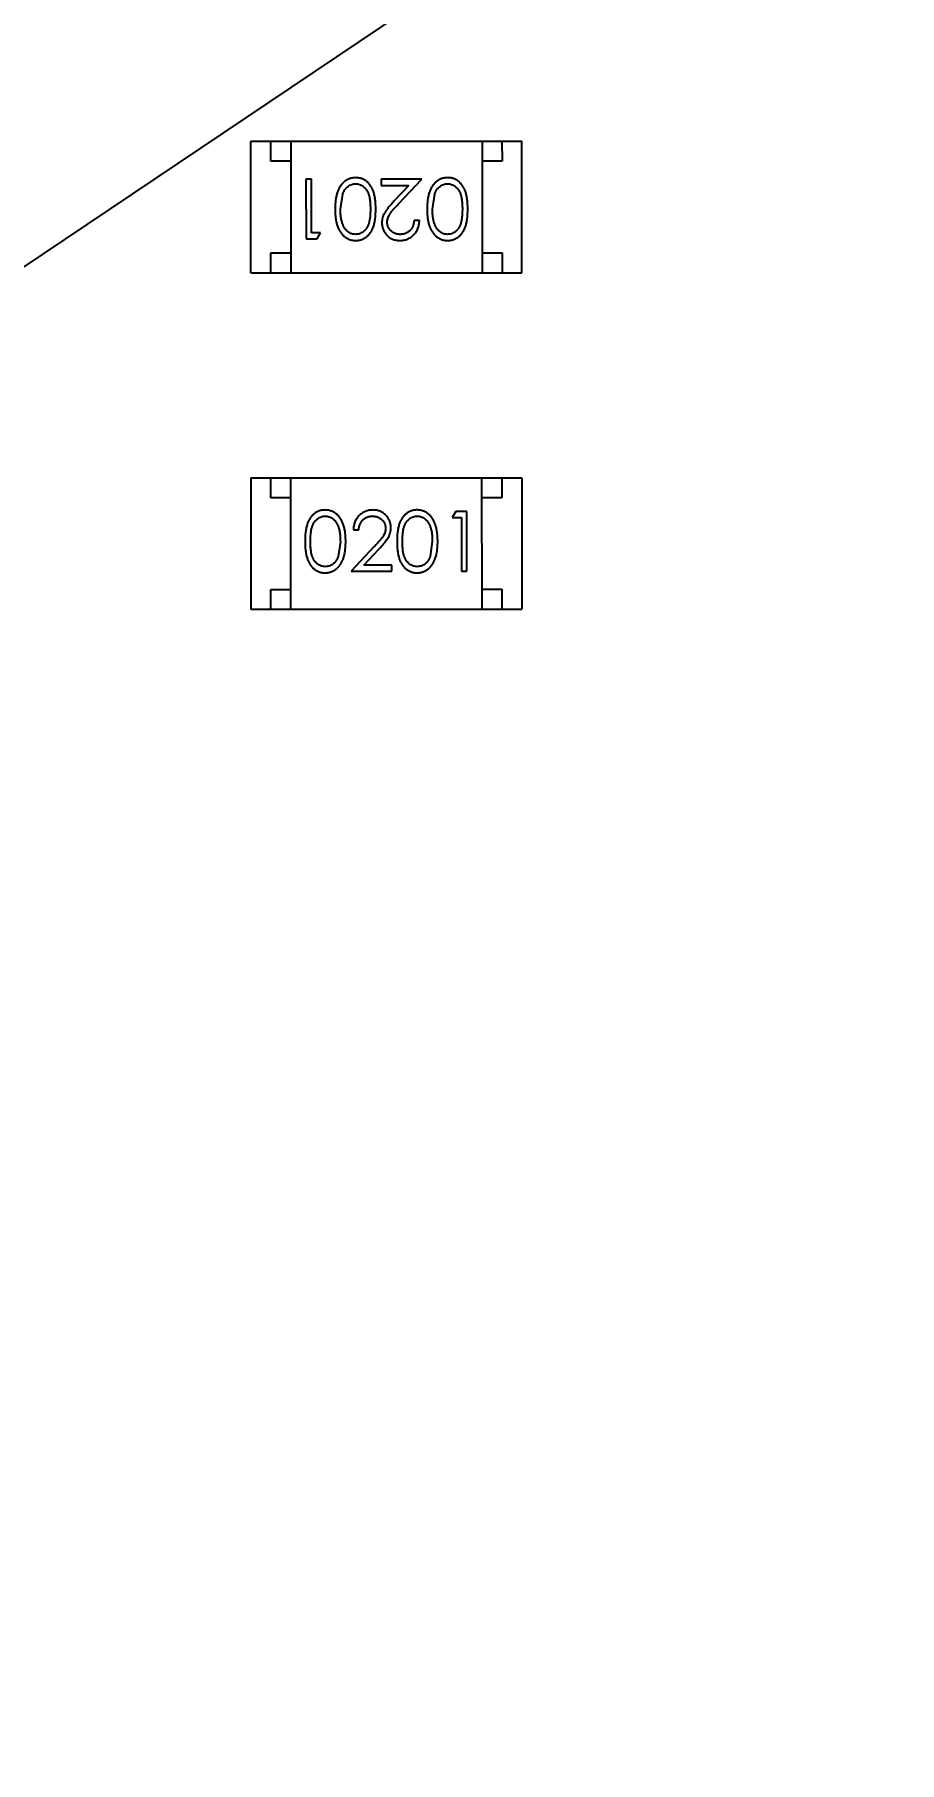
# Model space of a CAD drawing. Header units: millimetres. Extents: x -49 to 153, y -182 to -55.
# Drawn here: x 109.595 to 111.765, y -139.355 to -135.018 of the extents above; entities that cross this region are included whole.
import ezdxf

# ---------------------------------------------------------------- set-up
doc = ezdxf.new("R2010")
doc.units = ezdxf.units.MM
doc.header["$LTSCALE"] = 1.21
doc.header["$MEASUREMENT"] = 0
doc.header["$PDMODE"] = 3
doc.header["$PDSIZE"] = 0.3125
doc.linetypes.add('CENTER', pattern=[0.6, 0.375, -0.075, 0.075, -0.075])
doc.layers.get('0').update_dxf_attribs({"linetype": 'CONTINUOUS'})
doc.layers.get('DEFPOINTS').update_dxf_attribs({"linetype": 'CONTINUOUS'})
doc.layers.add('Dim', color=3, linetype='CONTINUOUS', lineweight=25)
doc.styles.get("Standard").update_dxf_attribs({"font": 'txt', "width": 0.8})
doc.dimstyles.get("Standard").update_dxf_attribs({"dimtxt": 0.15625, "dimasz": 0.1875, "dimexe": 0.125, "dimexo": 0.0625, "dimgap": 0.09, "dimtad": 0, "dimtih": 1, "dimtoh": 1, "dimzin": 4, "dimdsep": 46, "dimtxsty": 'Standard', "dimblk": '_FILLED', "dimblk1": '_FILLED', "dimblk2": '_FILLED', "dimcen": 0.09, "dimazin": 1, "dimtp": 0.01, "dimtm": 0.01, "dimtfac": 1, "dimtofl": 0, "dimtmove": 0, "dimatfit": 3, "dimldrblk": '_FILLED', "dimfxl": 1, "dimtolj": 1, "dimtzin": 4, "dimarcsym": 0})

# ---------------------------------------------------------------- blocks, each defined once
blk = doc.blocks.new('_FILLED')
at = {"color": 0, "linetype": 'ByBlock'}
blk.add_solid([(0, 0), (-1, 0.1667), (-1, -0.1667)], dxfattribs=at)
blk = doc.blocks.new('*D72')
at = {"layer": 'DEFPOINTS', "color": 0}
for p in [(86.1918, -126.5744), (96.7852, -126.5744), (113.4014, -145.2546)]:
    blk.add_point(p, dxfattribs=at)
at = {"layer": 'Dim', "color": 0, "lineweight": -2}
for p, q in [((96.7227, -126.5744), (86.0668, -126.5744)), ((86.1918, -128.0744), (86.1918, -133.6245)), ((86.1918, -143.7546), (86.1918, -138.2045)), ((113.3389, -145.2546), (86.0668, -145.2546))]:
    blk.add_line(p, q, dxfattribs=at)
at = {"layer": 'Dim', "color": 0, "lineweight": -2, "xscale": 1.5, "yscale": 1.5, "zscale": 1.5}
for p, rotation in [((86.1918, -126.5744), 90), ((86.1918, -145.2546), 270)]:
    blk.add_blockref('_FILLED', p, dxfattribs=dict(at, rotation=rotation))
at = {"layer": 'Dim', "color": 0, "insert": (86.1918, -135.9145), "char_height": 1.5, "attachment_point": 5, "rotation": 90, "line_spacing_factor": 1.5}
blk.add_mtext('\\A1;18.68', dxfattribs=at)
blk = doc.blocks.new('*D80')
at = {"layer": 'DEFPOINTS', "color": 0}
for p in [(95.7094, -126.5744), (123.0081, -126.5744), (150.6978, -126.5744), (95.977, -134.8087), (104.0987, -139.2733)]:
    blk.add_point(p, dxfattribs=at)
at = {"layer": 'Dim', "color": 0, "lineweight": -2}
for p, q in [((95.6469, -126.5744), (94.6256, -126.5744)), ((104.0468, -139.3081), (99.4459, -142.398))]:
    blk.add_line(p, q, dxfattribs=at)
for start, end in [(183.04181, 193.91939), (199.96454, 210.84213)]:
    blk.add_arc((123.0081, -126.5744), 28.2575, start, end, dxfattribs=at)
at = {"layer": 'Dim', "color": 0, "lineweight": -2, "xscale": 1.5, "yscale": 1.5, "zscale": 1.5}
for p, rotation in [((94.7506, -126.5744), 91.52090279416298), ((99.5496, -142.3283), 302.3630280277945)]:
    blk.add_blockref('_FILLED', p, dxfattribs=dict(at, rotation=rotation))
at = {"layer": 'Dim', "color": 0, "insert": (95.977, -134.8087), "char_height": 1.5, "attachment_point": 5, "rotation": 286.942}
blk.add_mtext('\\A1;34%%d', dxfattribs=at)
blk = doc.blocks.new('*D81')
at = {"layer": 'DEFPOINTS', "color": 0}
for p in [(89.5352, -126.5744), (97.5137, -126.5744), (110.3081, -144.8744)]:
    blk.add_point(p, dxfattribs=at)
at = {"layer": 'Dim', "color": 0, "lineweight": -2}
for p, q in [((97.4512, -126.5744), (89.4102, -126.5744)), ((89.5352, -128.0744), (89.5352, -133.5344)), ((89.5352, -143.3744), (89.5352, -137.9144)), ((110.2456, -144.8744), (89.4102, -144.8744))]:
    blk.add_line(p, q, dxfattribs=at)
at = {"layer": 'Dim', "color": 0, "lineweight": -2, "xscale": 1.5, "yscale": 1.5, "zscale": 1.5}
for p, rotation in [((89.5352, -126.5744), 90), ((89.5352, -144.8744), 270)]:
    blk.add_blockref('_FILLED', p, dxfattribs=dict(at, rotation=rotation))
at = {"layer": 'Dim', "color": 0, "insert": (89.5352, -135.7244), "char_height": 1.5, "attachment_point": 5, "rotation": 90, "line_spacing_factor": 1.5}
blk.add_mtext('\\A1;18.30', dxfattribs=at)
blk = doc.blocks.new('*D86')
at = {"layer": 'DEFPOINTS', "color": 0}
for p in [(99.9926, -126.5744), (123.0081, -153.5028), (123.0081, -165.0068)]:
    blk.add_point(p, dxfattribs=at)
at = {"layer": 'Dim', "color": 0, "lineweight": -2}
for p, q in [((99.9926, -126.6369), (99.9926, -165.1318)), ((123.0081, -153.5653), (123.0081, -165.1318)), ((101.4926, -165.0068), (109.7103, -165.0068)), ((121.5081, -165.0068), (113.2903, -165.0068))]:
    blk.add_line(p, q, dxfattribs=at)
at = {"layer": 'Dim', "color": 0, "lineweight": -2, "xscale": 1.5, "yscale": 1.5, "zscale": 1.5, "rotation": 180}
blk.add_blockref('_FILLED', (99.9926, -165.0068), dxfattribs=at)
at = {"layer": 'Dim', "color": 0, "lineweight": -2, "xscale": 1.5, "yscale": 1.5, "zscale": 1.5}
blk.add_blockref('_FILLED', (123.0081, -165.0068), dxfattribs=at)
at = {"layer": 'Dim', "color": 0, "insert": (111.5003, -165.0068), "char_height": 1.5, "attachment_point": 5, "line_spacing_factor": 1.5}
blk.add_mtext('\\A1;23.0', dxfattribs=at)
blk = doc.blocks.new('*D87')
at = {"layer": 'DEFPOINTS', "color": 0}
for p in [(123.0049, -103.5621), (83.9714, -149.5868), (123.0049, -149.5868)]:
    blk.add_point(p, dxfattribs=at)
at = {"layer": 'Dim', "color": 0, "lineweight": -2}
for p, q in [((122.9424, -103.5621), (83.8464, -103.5621)), ((83.9714, -105.0621), (83.9714, -124.1844)), ((83.9714, -148.0868), (83.9714, -128.9644)), ((122.9424, -149.5868), (83.8464, -149.5868))]:
    blk.add_line(p, q, dxfattribs=at)
at = {"layer": 'Dim', "color": 0, "lineweight": -2, "xscale": 1.5, "yscale": 1.5, "zscale": 1.5}
for p, rotation in [((83.9714, -103.5621), 90), ((83.9714, -149.5868), 270)]:
    blk.add_blockref('_FILLED', p, dxfattribs=dict(at, rotation=rotation))
at = {"layer": 'Dim', "color": 0, "insert": (83.9714, -126.5744), "char_height": 1.5, "attachment_point": 5, "rotation": 90, "line_spacing_factor": 1.5}
blk.add_mtext('\\A1;%%C46.0', dxfattribs=at)

msp = doc.modelspace()

# ---------------------------------------------------------------- linework, layer by layer
at = {"color": 4, "linetype": 'CENTER', "ltscale": 5}
msp.add_line((123.0081, -126.5744), (104.0987, -139.2733), dxfattribs=at)
at = {"color": 6, "linetype": 'Continuous'}
for p, q in [((110.1378, -135.6158), (110.1377, -135.2858)), ((110.1377, -135.2858), (110.8177, -135.2858)), ((110.1878, -135.3358), (110.1877, -135.2858)), ((110.2377, -135.2858), (110.2378, -135.6158)), ((110.7177, -135.2858), (110.7178, -135.6158)), ((110.7677, -135.2858), (110.7678, -135.3358)), ((110.8178, -135.6158), (110.8177, -135.2858)), ((110.2378, -135.3358), (110.1878, -135.3358)), ((110.7678, -135.3358), (110.7178, -135.3358)), ((110.2759, -135.3811), (110.276, -135.5311)), ((110.2894, -135.3811), (110.2759, -135.3811)), ((110.2894, -135.5157), (110.2894, -135.3811)), ((110.4644, -135.3811), (110.4644, -135.3965)), ((110.5663, -135.3811), (110.4644, -135.3811)), ((110.4644, -135.3965), (110.5342, -135.3965)), ((110.5342, -135.3965), (110.4967, -135.4365)), ((110.5082, -135.4432), (110.5663, -135.3811)), ((110.3625, -135.4561), (110.3682, -135.4184)), ((110.5933, -135.4561), (110.5989, -135.4184)), ((110.5606, -135.4849), (110.5471, -135.4849)), ((110.3125, -135.5157), (110.2894, -135.5157)), ((110.3037, -135.5311), (110.3125, -135.5157)), ((110.1878, -135.6158), (110.1878, -135.5658)), ((110.1878, -135.5658), (110.2378, -135.5658)), ((110.276, -135.5311), (110.3037, -135.5311)), ((110.7178, -135.5658), (110.7678, -135.5658)), ((110.7678, -135.5658), (110.7678, -135.6158)), ((110.1378, -135.6158), (110.8178, -135.6158)), ((110.1376, -136.1305), (110.8176, -136.1304)), ((110.1376, -136.1305), (110.1377, -136.4605)), ((110.1876, -136.1805), (110.1876, -136.1305)), ((110.2377, -136.4605), (110.2376, -136.1305)), ((110.7177, -136.4604), (110.7176, -136.1304)), ((110.7676, -136.1304), (110.7676, -136.1804)), ((110.8176, -136.1304), (110.8177, -136.4604)), ((110.2376, -136.1805), (110.1876, -136.1805)), ((110.6517, -136.2152), (110.6429, -136.2305)), ((110.6795, -136.2152), (110.6517, -136.2152)), ((110.6795, -136.3652), (110.6795, -136.2152)), ((110.7676, -136.1804), (110.7176, -136.1804)), ((110.3948, -136.2613), (110.4083, -136.2613)), ((110.6429, -136.2305), (110.666, -136.2305)), ((110.666, -136.2305), (110.666, -136.3652)), ((110.3622, -136.2902), (110.3565, -136.3279)), ((110.4473, -136.3031), (110.3891, -136.3652)), ((110.5929, -136.2902), (110.5872, -136.3279)), ((110.4212, -136.3498), (110.4587, -136.3097)), ((110.491, -136.3498), (110.4212, -136.3498)), ((110.491, -136.3652), (110.491, -136.3498)), ((110.3891, -136.3652), (110.491, -136.3652)), ((110.666, -136.3652), (110.6795, -136.3652)), ((110.1877, -136.4605), (110.1877, -136.4105)), ((110.1877, -136.4105), (110.2377, -136.4105)), ((110.7177, -136.4104), (110.7677, -136.4104)), ((110.7677, -136.4104), (110.7677, -136.4604)), ((110.1377, -136.4605), (110.8177, -136.4604))]:
    msp.add_line(p, q, dxfattribs=at)
at = {"color": 7, "linetype": 'Continuous'}
msp.add_arc((123.0081, -126.5744), 24.48, 100.97933, 79.01595, dxfattribs=at)
at = {"color": 6, "linetype": 'Continuous'}
for points, knots in [([(110.4008, -135.3772), (110.3996, -135.3773), (110.3972, -135.3773), (110.3937, -135.3777), (110.3903, -135.3784), (110.3869, -135.3793), (110.3837, -135.3806), (110.3805, -135.382), (110.3774, -135.3837), (110.3744, -135.3857), (110.3715, -135.388), (110.3688, -135.3905), (110.3661, -135.3933), (110.3637, -135.3963), (110.3615, -135.3996), (110.3594, -135.4032), (110.3575, -135.407), (110.3557, -135.4111), (110.3541, -135.4154), (110.3528, -135.4202), (110.3516, -135.4253), (110.3506, -135.4307), (110.3499, -135.4366), (110.3494, -135.4427), (110.3491, -135.4493), (110.3491, -135.4537), (110.349, -135.456)], [0, 0, 0, 0, 0.033824, 0.067298, 0.10028, 0.133019, 0.165736, 0.198792, 0.232372, 0.266409, 0.301016, 0.336196, 0.371972, 0.408574, 0.446394, 0.485225, 0.525372, 0.567224, 0.611081, 0.65775, 0.70702, 0.759235, 0.814484, 0.873227, 0.934937, 1, 1, 1, 1]), ([(110.3682, -135.4184), (110.3686, -135.4173), (110.3693, -135.4153), (110.3706, -135.4124), (110.3721, -135.4096), (110.3737, -135.4071), (110.3755, -135.4048), (110.3773, -135.4027), (110.3793, -135.4007), (110.3821, -135.3985), (110.3858, -135.3961), (110.3905, -135.3942), (110.3954, -135.3928), (110.3987, -135.3927), (110.4003, -135.3926)], [0, 0, 0, 0, 0.075949, 0.148549, 0.218996, 0.286119, 0.351826, 0.416074, 0.478265, 0.540325, 0.660405, 0.774606, 0.887187, 1, 1, 1, 1]), ([(110.4003, -135.3926), (110.402, -135.3927), (110.4053, -135.3929), (110.4102, -135.3942), (110.4149, -135.3962), (110.4187, -135.3986), (110.4215, -135.4009), (110.4236, -135.4028), (110.4255, -135.405), (110.4273, -135.4073), (110.4289, -135.4098), (110.4303, -135.4125), (110.4317, -135.4154), (110.433, -135.4185), (110.434, -135.422), (110.435, -135.4257), (110.4357, -135.4299), (110.4364, -135.4344), (110.4369, -135.4393), (110.4372, -135.4445), (110.4375, -135.4502), (110.4375, -135.4541), (110.4375, -135.4561)], [0, 0, 0, 0, 0.060034, 0.120278, 0.182348, 0.247919, 0.281641, 0.315701, 0.350322, 0.385703, 0.421819, 0.459196, 0.497866, 0.538301, 0.58121, 0.628183, 0.679403, 0.734699, 0.794074, 0.858416, 0.927049, 1, 1, 1, 1]), ([(110.451, -135.456), (110.4509, -135.4536), (110.4509, -135.449), (110.4506, -135.4422), (110.4501, -135.4359), (110.4494, -135.4299), (110.4485, -135.4244), (110.4474, -135.4193), (110.4461, -135.4145), (110.4446, -135.4102), (110.4429, -135.4062), (110.441, -135.4025), (110.439, -135.399), (110.4368, -135.3958), (110.4345, -135.3928), (110.4321, -135.3901), (110.4294, -135.3877), (110.4266, -135.3855), (110.4237, -135.3836), (110.4207, -135.3819), (110.4176, -135.3804), (110.4144, -135.3793), (110.4111, -135.3784), (110.4078, -135.3777), (110.4043, -135.3773), (110.402, -135.3773), (110.4008, -135.3772)], [0, 0, 0, 0, 0.068113, 0.132564, 0.193427, 0.250218, 0.303569, 0.353576, 0.400235, 0.443586, 0.484619, 0.524292, 0.56238, 0.599049, 0.63494, 0.669782, 0.704009, 0.737842, 0.771098, 0.803896, 0.836415, 0.868639, 0.900715, 0.933378, 0.966213, 1, 1, 1, 1]), ([(110.6316, -135.3772), (110.6304, -135.3772), (110.628, -135.3773), (110.6245, -135.3777), (110.621, -135.3784), (110.6177, -135.3793), (110.6144, -135.3805), (110.6112, -135.382), (110.6082, -135.3837), (110.6051, -135.3857), (110.6022, -135.388), (110.5995, -135.3905), (110.5969, -135.3933), (110.5945, -135.3963), (110.5923, -135.3996), (110.5902, -135.4032), (110.5883, -135.407), (110.5865, -135.411), (110.5849, -135.4154), (110.5836, -135.4202), (110.5824, -135.4253), (110.5814, -135.4307), (110.5807, -135.4365), (110.5802, -135.4427), (110.5799, -135.4492), (110.5798, -135.4537), (110.5798, -135.456)], [0, 0, 0, 0, 0.033824, 0.067298, 0.10028, 0.133019, 0.165736, 0.198792, 0.232372, 0.266409, 0.301016, 0.336196, 0.371972, 0.408574, 0.446394, 0.485225, 0.525372, 0.567224, 0.611081, 0.65775, 0.70702, 0.759235, 0.814484, 0.873227, 0.934937, 1, 1, 1, 1]), ([(110.5989, -135.4184), (110.5993, -135.4173), (110.6001, -135.4153), (110.6014, -135.4123), (110.6029, -135.4096), (110.6045, -135.4071), (110.6062, -135.4048), (110.6081, -135.4026), (110.6101, -135.4007), (110.6129, -135.3985), (110.6166, -135.3961), (110.6213, -135.3941), (110.6261, -135.3928), (110.6295, -135.3927), (110.6311, -135.3926)], [0, 0, 0, 0, 0.075949, 0.148549, 0.218996, 0.286119, 0.351826, 0.416074, 0.478265, 0.540325, 0.660405, 0.774606, 0.887187, 1, 1, 1, 1]), ([(110.6311, -135.3926), (110.6328, -135.3927), (110.6361, -135.3929), (110.6409, -135.3942), (110.6457, -135.3962), (110.6494, -135.3986), (110.6523, -135.4009), (110.6544, -135.4028), (110.6562, -135.405), (110.658, -135.4073), (110.6597, -135.4098), (110.6611, -135.4125), (110.6625, -135.4154), (110.6637, -135.4185), (110.6648, -135.4219), (110.6657, -135.4257), (110.6665, -135.4299), (110.6672, -135.4344), (110.6676, -135.4393), (110.668, -135.4445), (110.6682, -135.4502), (110.6683, -135.4541), (110.6683, -135.4561)], [0, 0, 0, 0, 0.060034, 0.120278, 0.182348, 0.247919, 0.281641, 0.315701, 0.350322, 0.385703, 0.421819, 0.459196, 0.497866, 0.538301, 0.58121, 0.628183, 0.679403, 0.734699, 0.794074, 0.858416, 0.927049, 1, 1, 1, 1]), ([(110.6817, -135.456), (110.6817, -135.4536), (110.6817, -135.449), (110.6814, -135.4422), (110.6809, -135.4359), (110.6802, -135.4299), (110.6793, -135.4244), (110.6782, -135.4192), (110.6769, -135.4145), (110.6754, -135.4102), (110.6737, -135.4062), (110.6718, -135.4025), (110.6698, -135.399), (110.6676, -135.3958), (110.6653, -135.3928), (110.6628, -135.3901), (110.6602, -135.3877), (110.6574, -135.3855), (110.6545, -135.3835), (110.6515, -135.3818), (110.6484, -135.3804), (110.6452, -135.3793), (110.6419, -135.3783), (110.6385, -135.3777), (110.6351, -135.3773), (110.6327, -135.3772), (110.6316, -135.3772)], [0, 0, 0, 0, 0.068113, 0.132564, 0.193427, 0.250218, 0.303569, 0.353576, 0.400235, 0.443586, 0.484619, 0.524292, 0.56238, 0.599049, 0.63494, 0.669782, 0.704009, 0.737842, 0.771098, 0.803896, 0.836415, 0.868639, 0.900715, 0.933378, 0.966213, 1, 1, 1, 1]), ([(110.4967, -135.4365), (110.4952, -135.4381), (110.4925, -135.441), (110.4885, -135.4454), (110.485, -135.4495), (110.4818, -135.4534), (110.4789, -135.457), (110.4765, -135.4604), (110.4744, -135.4636), (110.472, -135.4674), (110.4697, -135.4721), (110.4678, -135.478), (110.4666, -135.4841), (110.4664, -135.4882), (110.4663, -135.4903)], [0, 0, 0, 0, 0.09953, 0.192079, 0.277712, 0.357454, 0.429648, 0.495771, 0.555538, 0.608657, 0.707578, 0.804328, 0.901298, 1, 1, 1, 1]), ([(110.349, -135.456), (110.3491, -135.4583), (110.3491, -135.4628), (110.3494, -135.4694), (110.3499, -135.4756), (110.3507, -135.4814), (110.3516, -135.4869), (110.3528, -135.492), (110.3542, -135.4968), (110.3558, -135.5012), (110.3576, -135.5053), (110.3595, -135.5091), (110.3617, -135.5127), (110.3639, -135.516), (110.3663, -135.519), (110.3689, -135.5218), (110.3716, -135.5243), (110.3745, -135.5265), (110.3775, -135.5285), (110.3805, -135.5302), (110.3837, -135.5317), (110.387, -135.5329), (110.3903, -135.5338), (110.3937, -135.5345), (110.3972, -135.5349), (110.3996, -135.5349), (110.4008, -135.5349)], [0, 0, 0, 0, 0.065278, 0.127205, 0.186168, 0.241675, 0.294115, 0.343609, 0.390387, 0.434463, 0.476646, 0.517002, 0.555936, 0.593716, 0.630057, 0.665601, 0.700745, 0.734917, 0.768681, 0.802087, 0.834849, 0.867433, 0.900138, 0.932806, 0.966212, 1, 1, 1, 1]), ([(110.4004, -135.5195), (110.3987, -135.5195), (110.3954, -135.5193), (110.3906, -135.5181), (110.3859, -135.5159), (110.3822, -135.5136), (110.3793, -135.5113), (110.3773, -135.5093), (110.3753, -135.5071), (110.3735, -135.5046), (110.3718, -135.5019), (110.3703, -135.4989), (110.3688, -135.4957), (110.3675, -135.4923), (110.3663, -135.4886), (110.3652, -135.4847), (110.3644, -135.4806), (110.3637, -135.4762), (110.3632, -135.4715), (110.3627, -135.4666), (110.3626, -135.4614), (110.3625, -135.4579), (110.3625, -135.4561)], [0, 0, 0, 0, 0.059689, 0.119507, 0.181075, 0.246162, 0.279894, 0.314468, 0.350403, 0.387474, 0.426147, 0.466624, 0.508745, 0.553328, 0.600058, 0.649177, 0.700552, 0.754894, 0.811825, 0.871514, 0.934319, 1, 1, 1, 1]), ([(110.4375, -135.4561), (110.4375, -135.4581), (110.4375, -135.462), (110.4372, -135.4677), (110.4369, -135.4729), (110.4364, -135.4778), (110.4358, -135.4824), (110.4349, -135.4865), (110.434, -135.4903), (110.4329, -135.4937), (110.4317, -135.4968), (110.4303, -135.4997), (110.4288, -135.5024), (110.4272, -135.5049), (110.4255, -135.5072), (110.4236, -135.5094), (110.4215, -135.5113), (110.4187, -135.5136), (110.4149, -135.5159), (110.4102, -135.5181), (110.4053, -135.5193), (110.402, -135.5195), (110.4004, -135.5195)], [0, 0, 0, 0, 0.073302, 0.142286, 0.206253, 0.266017, 0.321612, 0.372532, 0.419497, 0.462398, 0.502825, 0.541489, 0.579034, 0.615143, 0.650298, 0.684912, 0.718701, 0.752189, 0.817245, 0.879117, 0.939613, 1, 1, 1, 1]), ([(110.4008, -135.5349), (110.402, -135.5349), (110.4043, -135.5349), (110.4078, -135.5345), (110.4111, -135.5338), (110.4144, -135.5329), (110.4177, -135.5317), (110.4208, -135.5302), (110.4238, -135.5285), (110.4268, -135.5266), (110.4296, -135.5244), (110.4322, -135.5219), (110.4347, -135.5192), (110.437, -135.5162), (110.4392, -135.513), (110.4412, -135.5096), (110.443, -135.5059), (110.4447, -135.5019), (110.4462, -135.4976), (110.4474, -135.4929), (110.4486, -135.4878), (110.4494, -135.4822), (110.4501, -135.4763), (110.4506, -135.4699), (110.4509, -135.4631), (110.4509, -135.4584), (110.451, -135.456)], [0, 0, 0, 0, 0.033742, 0.066533, 0.099153, 0.13154, 0.164087, 0.196563, 0.229707, 0.263315, 0.297504, 0.331686, 0.366482, 0.4021, 0.438958, 0.476748, 0.515985, 0.556589, 0.599519, 0.645765, 0.695487, 0.748721, 0.805687, 0.866754, 0.931405, 1, 1, 1, 1]), ([(110.4798, -135.4891), (110.4799, -135.4875), (110.48, -135.4843), (110.481, -135.4795), (110.4827, -135.4748), (110.4847, -135.471), (110.4868, -135.4679), (110.4886, -135.4652), (110.491, -135.4623), (110.4936, -135.459), (110.4967, -135.4555), (110.5002, -135.4516), (110.504, -135.4475), (110.5067, -135.4446), (110.5082, -135.4432)], [0, 0, 0, 0, 0.088014, 0.174976, 0.2638, 0.355443, 0.406413, 0.465519, 0.533076, 0.609353, 0.693899, 0.787171, 0.889197, 1, 1, 1, 1]), ([(110.5117, -135.5349), (110.5133, -135.5349), (110.5166, -135.5348), (110.5215, -135.5341), (110.5261, -135.533), (110.5305, -135.5315), (110.5347, -135.5295), (110.5387, -135.5271), (110.5426, -135.5242), (110.5461, -135.5209), (110.5494, -135.5173), (110.5523, -135.5134), (110.5547, -135.5092), (110.5567, -135.5048), (110.5583, -135.5002), (110.5595, -135.4953), (110.5603, -135.4902), (110.5605, -135.4867), (110.5606, -135.4849)], [0, 0, 0, 0, 0.06445, 0.126725, 0.187421, 0.247417, 0.306749, 0.366595, 0.427749, 0.490235, 0.553031, 0.614805, 0.676505, 0.738096, 0.801021, 0.864897, 0.931209, 1, 1, 1, 1]), ([(110.5471, -135.4849), (110.547, -135.4863), (110.5467, -135.4889), (110.546, -135.4926), (110.545, -135.4962), (110.5438, -135.4995), (110.5423, -135.5026), (110.5406, -135.5055), (110.5386, -135.5081), (110.5363, -135.5105), (110.5338, -135.5126), (110.5312, -135.5145), (110.5284, -135.516), (110.5255, -135.5173), (110.5224, -135.5183), (110.5192, -135.519), (110.5158, -135.5194), (110.5135, -135.5195), (110.5123, -135.5195)], [0, 0, 0, 0, 0.073648, 0.143686, 0.210962, 0.275557, 0.338064, 0.399311, 0.4594, 0.51934, 0.579024, 0.637809, 0.695959, 0.754122, 0.813113, 0.873453, 0.935561, 1, 1, 1, 1]), ([(110.5798, -135.456), (110.5798, -135.4583), (110.5799, -135.4628), (110.5802, -135.4694), (110.5807, -135.4756), (110.5815, -135.4814), (110.5824, -135.4869), (110.5836, -135.492), (110.585, -135.4968), (110.5866, -135.5012), (110.5884, -135.5053), (110.5903, -135.5091), (110.5924, -135.5127), (110.5947, -135.516), (110.5971, -135.519), (110.5996, -135.5218), (110.6024, -135.5243), (110.6052, -135.5265), (110.6082, -135.5285), (110.6113, -135.5302), (110.6145, -135.5317), (110.6177, -135.5329), (110.6211, -135.5338), (110.6245, -135.5345), (110.628, -135.5349), (110.6304, -135.5349), (110.6316, -135.5349)], [0, 0, 0, 0, 0.065278, 0.127205, 0.186168, 0.241675, 0.294115, 0.343609, 0.390387, 0.434463, 0.476646, 0.517002, 0.555936, 0.593716, 0.630057, 0.665601, 0.700745, 0.734917, 0.768681, 0.802087, 0.834849, 0.867433, 0.900138, 0.932806, 0.966212, 1, 1, 1, 1]), ([(110.6311, -135.5195), (110.6295, -135.5194), (110.6262, -135.5193), (110.6214, -135.518), (110.6167, -135.5159), (110.6129, -135.5135), (110.6101, -135.5113), (110.608, -135.5093), (110.6061, -135.507), (110.6043, -135.5046), (110.6026, -135.5018), (110.601, -135.4989), (110.5996, -135.4957), (110.5983, -135.4923), (110.5971, -135.4886), (110.596, -135.4847), (110.5952, -135.4805), (110.5945, -135.4761), (110.594, -135.4715), (110.5935, -135.4666), (110.5933, -135.4614), (110.5933, -135.4579), (110.5933, -135.4561)], [0, 0, 0, 0, 0.059689, 0.119507, 0.181075, 0.246162, 0.279894, 0.314468, 0.350403, 0.387474, 0.426147, 0.466624, 0.508745, 0.553328, 0.600058, 0.649177, 0.700552, 0.754894, 0.811825, 0.871514, 0.934319, 1, 1, 1, 1]), ([(110.6683, -135.4561), (110.6683, -135.4581), (110.6682, -135.462), (110.668, -135.4676), (110.6676, -135.4729), (110.6671, -135.4778), (110.6665, -135.4824), (110.6657, -135.4865), (110.6648, -135.4903), (110.6637, -135.4937), (110.6625, -135.4968), (110.6611, -135.4997), (110.6596, -135.5024), (110.658, -135.5049), (110.6562, -135.5072), (110.6543, -135.5094), (110.6523, -135.5113), (110.6495, -135.5135), (110.6457, -135.5159), (110.641, -135.518), (110.6361, -135.5193), (110.6328, -135.5194), (110.6311, -135.5195)], [0, 0, 0, 0, 0.073302, 0.142286, 0.206253, 0.266017, 0.321612, 0.372532, 0.419497, 0.462398, 0.502825, 0.541489, 0.579034, 0.615143, 0.650298, 0.684912, 0.718701, 0.752189, 0.817245, 0.879117, 0.939613, 1, 1, 1, 1]), ([(110.6316, -135.5349), (110.6328, -135.5349), (110.6351, -135.5349), (110.6385, -135.5344), (110.6419, -135.5338), (110.6452, -135.5328), (110.6484, -135.5317), (110.6515, -135.5302), (110.6546, -135.5285), (110.6575, -135.5266), (110.6603, -135.5243), (110.663, -135.5219), (110.6655, -135.5192), (110.6678, -135.5162), (110.6699, -135.513), (110.672, -135.5096), (110.6738, -135.5059), (110.6755, -135.5019), (110.6769, -135.4976), (110.6782, -135.4929), (110.6793, -135.4878), (110.6802, -135.4822), (110.6809, -135.4763), (110.6814, -135.4699), (110.6817, -135.4631), (110.6817, -135.4584), (110.6817, -135.456)], [0, 0, 0, 0, 0.033742, 0.066533, 0.099153, 0.13154, 0.164087, 0.196563, 0.229707, 0.263315, 0.297504, 0.331686, 0.366482, 0.4021, 0.438958, 0.476748, 0.515985, 0.556589, 0.599519, 0.645765, 0.695487, 0.748721, 0.805687, 0.866754, 0.931405, 1, 1, 1, 1]), ([(110.4663, -135.4903), (110.4664, -135.4918), (110.4665, -135.4947), (110.467, -135.4991), (110.4681, -135.5032), (110.4694, -135.5072), (110.4712, -135.5111), (110.4734, -135.5148), (110.4759, -135.5183), (110.4788, -135.5217), (110.482, -135.5248), (110.4856, -135.5275), (110.4893, -135.5298), (110.4933, -135.5317), (110.4976, -135.5331), (110.5021, -135.5342), (110.5068, -135.5348), (110.51, -135.5349), (110.5117, -135.5349)], [0, 0, 0, 0, 0.06271, 0.123347, 0.183401, 0.242828, 0.302097, 0.36242, 0.423725, 0.487032, 0.550491, 0.612709, 0.674265, 0.73617, 0.799211, 0.863483, 0.930525, 1, 1, 1, 1]), ([(110.5123, -135.5195), (110.5112, -135.5195), (110.509, -135.5195), (110.5058, -135.519), (110.5027, -135.5183), (110.4997, -135.5173), (110.4969, -135.5161), (110.4942, -135.5145), (110.4916, -135.5127), (110.4892, -135.5106), (110.487, -135.5083), (110.4851, -135.5059), (110.4835, -135.5034), (110.4821, -135.5007), (110.4811, -135.498), (110.4804, -135.4951), (110.4799, -135.4922), (110.4798, -135.4902), (110.4798, -135.4891)], [0, 0, 0, 0, 0.068027, 0.133505, 0.19695, 0.26027, 0.322741, 0.384982, 0.448465, 0.513424, 0.578224, 0.640011, 0.700094, 0.760067, 0.819012, 0.877878, 0.938035, 1, 1, 1, 1]), ([(110.3238, -136.2113), (110.3227, -136.2114), (110.3203, -136.2114), (110.3169, -136.2118), (110.3135, -136.2125), (110.3102, -136.2134), (110.307, -136.2146), (110.3039, -136.216), (110.3008, -136.2177), (110.2979, -136.2197), (110.2951, -136.2219), (110.2924, -136.2243), (110.29, -136.2271), (110.2876, -136.23), (110.2855, -136.2333), (110.2834, -136.2367), (110.2816, -136.2404), (110.28, -136.2444), (110.2785, -136.2487), (110.2772, -136.2534), (110.2761, -136.2585), (110.2752, -136.264), (110.2745, -136.27), (110.274, -136.2764), (110.2737, -136.2832), (110.2737, -136.2878), (110.2737, -136.2902)], [0, 0, 0, 0, 0.033742, 0.066533, 0.099153, 0.13154, 0.164087, 0.196563, 0.229707, 0.263315, 0.297504, 0.331686, 0.366482, 0.4021, 0.438958, 0.476748, 0.515985, 0.556589, 0.599519, 0.645765, 0.695487, 0.748721, 0.805687, 0.866754, 0.931405, 1, 1, 1, 1]), ([(110.3756, -136.2902), (110.3756, -136.2879), (110.3755, -136.2834), (110.3752, -136.2769), (110.3747, -136.2707), (110.374, -136.2648), (110.373, -136.2593), (110.3719, -136.2542), (110.3704, -136.2495), (110.3688, -136.2451), (110.367, -136.241), (110.3651, -136.2371), (110.363, -136.2336), (110.3608, -136.2303), (110.3583, -136.2272), (110.3558, -136.2245), (110.353, -136.2219), (110.3502, -136.2197), (110.3472, -136.2177), (110.3441, -136.216), (110.3409, -136.2146), (110.3377, -136.2134), (110.3343, -136.2125), (110.3309, -136.2118), (110.3274, -136.2114), (110.325, -136.2114), (110.3238, -136.2113)], [0, 0, 0, 0, 0.065278, 0.127205, 0.186168, 0.241675, 0.294115, 0.343609, 0.390387, 0.434463, 0.476646, 0.517002, 0.555936, 0.593716, 0.630057, 0.665601, 0.700745, 0.734917, 0.768681, 0.802087, 0.834849, 0.867433, 0.900138, 0.932806, 0.966212, 1, 1, 1, 1]), ([(110.4438, -136.2113), (110.4421, -136.2114), (110.4388, -136.2114), (110.434, -136.2121), (110.4293, -136.2132), (110.4249, -136.2147), (110.4207, -136.2168), (110.4167, -136.2192), (110.4128, -136.222), (110.4093, -136.2253), (110.406, -136.229), (110.4032, -136.2329), (110.4007, -136.237), (110.3987, -136.2414), (110.3971, -136.246), (110.3959, -136.2509), (110.3951, -136.256), (110.3949, -136.2595), (110.3948, -136.2613)], [0, 0, 0, 0, 0.06445, 0.126725, 0.187421, 0.247417, 0.306749, 0.366595, 0.427749, 0.490235, 0.553031, 0.614805, 0.676505, 0.738096, 0.801021, 0.864897, 0.931209, 1, 1, 1, 1]), ([(110.4891, -136.2559), (110.489, -136.2544), (110.4889, -136.2515), (110.4884, -136.2472), (110.4874, -136.2431), (110.486, -136.239), (110.4842, -136.2352), (110.4821, -136.2315), (110.4795, -136.2279), (110.4766, -136.2246), (110.4734, -136.2214), (110.4698, -136.2188), (110.4661, -136.2165), (110.4621, -136.2145), (110.4578, -136.2131), (110.4534, -136.2121), (110.4486, -136.2114), (110.4454, -136.2114), (110.4438, -136.2113)], [0, 0, 0, 0, 0.06271, 0.123347, 0.183401, 0.242828, 0.302097, 0.36242, 0.423725, 0.487032, 0.550491, 0.612709, 0.674265, 0.73617, 0.799211, 0.863483, 0.930525, 1, 1, 1, 1]), ([(110.5546, -136.2113), (110.5534, -136.2113), (110.5511, -136.2114), (110.5476, -136.2118), (110.5443, -136.2124), (110.541, -136.2134), (110.5378, -136.2145), (110.5346, -136.216), (110.5316, -136.2177), (110.5287, -136.2197), (110.5259, -136.2219), (110.5232, -136.2243), (110.5207, -136.2271), (110.5184, -136.23), (110.5163, -136.2332), (110.5142, -136.2367), (110.5124, -136.2404), (110.5107, -136.2443), (110.5092, -136.2486), (110.508, -136.2533), (110.5068, -136.2585), (110.506, -136.264), (110.5053, -136.27), (110.5048, -136.2763), (110.5045, -136.2832), (110.5045, -136.2878), (110.5045, -136.2902)], [0, 0, 0, 0, 0.033742, 0.066533, 0.099153, 0.13154, 0.164087, 0.196563, 0.229707, 0.263315, 0.297504, 0.331686, 0.366482, 0.4021, 0.438958, 0.476748, 0.515985, 0.556589, 0.599519, 0.645765, 0.695487, 0.748721, 0.805687, 0.866754, 0.931405, 1, 1, 1, 1]), ([(110.6064, -136.2902), (110.6064, -136.2879), (110.6063, -136.2834), (110.606, -136.2769), (110.6055, -136.2707), (110.6047, -136.2648), (110.6038, -136.2593), (110.6026, -136.2542), (110.6012, -136.2495), (110.5996, -136.245), (110.5978, -136.241), (110.5959, -136.2371), (110.5938, -136.2336), (110.5915, -136.2303), (110.5891, -136.2272), (110.5865, -136.2244), (110.5838, -136.2219), (110.5809, -136.2197), (110.578, -136.2177), (110.5749, -136.216), (110.5717, -136.2145), (110.5684, -136.2134), (110.5651, -136.2124), (110.5617, -136.2118), (110.5582, -136.2114), (110.5558, -136.2113), (110.5546, -136.2113)], [0, 0, 0, 0, 0.065278, 0.127205, 0.186168, 0.241675, 0.294115, 0.343609, 0.390387, 0.434463, 0.476646, 0.517002, 0.555936, 0.593716, 0.630057, 0.665601, 0.700745, 0.734917, 0.768681, 0.802087, 0.834849, 0.867433, 0.900138, 0.932806, 0.966212, 1, 1, 1, 1]), ([(110.2872, -136.2902), (110.2872, -136.2882), (110.2872, -136.2843), (110.2874, -136.2786), (110.2878, -136.2733), (110.2883, -136.2684), (110.2889, -136.2639), (110.2897, -136.2598), (110.2906, -136.256), (110.2917, -136.2526), (110.293, -136.2495), (110.2943, -136.2466), (110.2958, -136.2439), (110.2974, -136.2414), (110.2992, -136.239), (110.3011, -136.2369), (110.3031, -136.235), (110.306, -136.2327), (110.3097, -136.2304), (110.3144, -136.2282), (110.3193, -136.227), (110.3226, -136.2268), (110.3243, -136.2267)], [0, 0, 0, 0, 0.073302, 0.142286, 0.206253, 0.266017, 0.321612, 0.372532, 0.419497, 0.462398, 0.502825, 0.541489, 0.579034, 0.615143, 0.650298, 0.684912, 0.718701, 0.752189, 0.817245, 0.879117, 0.939613, 1, 1, 1, 1]), ([(110.3243, -136.2267), (110.3259, -136.2268), (110.3292, -136.227), (110.3341, -136.2282), (110.3387, -136.2304), (110.3425, -136.2327), (110.3453, -136.235), (110.3474, -136.237), (110.3494, -136.2392), (110.3512, -136.2417), (110.3528, -136.2444), (110.3544, -136.2474), (110.3558, -136.2505), (110.3572, -136.254), (110.3583, -136.2576), (110.3594, -136.2615), (110.3602, -136.2657), (110.3609, -136.2701), (110.3615, -136.2748), (110.3619, -136.2797), (110.3621, -136.2848), (110.3621, -136.2884), (110.3622, -136.2902)], [0, 0, 0, 0, 0.059689, 0.119507, 0.181075, 0.246162, 0.279894, 0.314468, 0.350403, 0.387474, 0.426147, 0.466624, 0.508745, 0.553328, 0.600058, 0.649177, 0.700552, 0.754894, 0.811825, 0.871514, 0.934319, 1, 1, 1, 1]), ([(110.4083, -136.2613), (110.4084, -136.26), (110.4087, -136.2574), (110.4094, -136.2536), (110.4104, -136.2501), (110.4116, -136.2467), (110.4131, -136.2437), (110.4149, -136.2408), (110.4168, -136.2381), (110.4191, -136.2358), (110.4216, -136.2337), (110.4242, -136.2318), (110.427, -136.2302), (110.4299, -136.2289), (110.433, -136.2279), (110.4362, -136.2272), (110.4396, -136.2268), (110.4419, -136.2267), (110.4431, -136.2267)], [0, 0, 0, 0, 0.073648, 0.143686, 0.210962, 0.275557, 0.338064, 0.399311, 0.4594, 0.51934, 0.579024, 0.637809, 0.695959, 0.754122, 0.813113, 0.873453, 0.935561, 1, 1, 1, 1]), ([(110.4431, -136.2267), (110.4442, -136.2267), (110.4464, -136.2268), (110.4496, -136.2272), (110.4527, -136.2279), (110.4557, -136.2289), (110.4585, -136.2302), (110.4612, -136.2317), (110.4638, -136.2336), (110.4662, -136.2357), (110.4684, -136.2379), (110.4703, -136.2404), (110.472, -136.2429), (110.4733, -136.2455), (110.4743, -136.2483), (110.4751, -136.2511), (110.4755, -136.2541), (110.4756, -136.2561), (110.4756, -136.2571)], [0, 0, 0, 0, 0.068027, 0.133505, 0.19695, 0.26027, 0.322741, 0.384982, 0.448465, 0.513424, 0.578224, 0.640011, 0.700094, 0.760067, 0.819012, 0.877878, 0.938035, 1, 1, 1, 1]), ([(110.4756, -136.2571), (110.4756, -136.2587), (110.4754, -136.262), (110.4744, -136.2668), (110.4727, -136.2714), (110.4707, -136.2752), (110.4687, -136.2783), (110.4668, -136.281), (110.4644, -136.284), (110.4618, -136.2872), (110.4587, -136.2908), (110.4552, -136.2946), (110.4514, -136.2988), (110.4487, -136.3016), (110.4473, -136.3031)], [0, 0, 0, 0, 0.088014, 0.174976, 0.2638, 0.355443, 0.406413, 0.465519, 0.533076, 0.609353, 0.693899, 0.787171, 0.889197, 1, 1, 1, 1]), ([(110.4587, -136.3097), (110.4602, -136.3082), (110.4629, -136.3052), (110.4669, -136.3009), (110.4704, -136.2967), (110.4736, -136.2929), (110.4765, -136.2892), (110.479, -136.2858), (110.4811, -136.2827), (110.4834, -136.2789), (110.4857, -136.2741), (110.4876, -136.2682), (110.4889, -136.2621), (110.489, -136.258), (110.4891, -136.2559)], [0, 0, 0, 0, 0.09953, 0.192079, 0.277712, 0.357454, 0.429648, 0.495771, 0.555538, 0.608657, 0.707578, 0.804328, 0.901298, 1, 1, 1, 1]), ([(110.5179, -136.2902), (110.5179, -136.2882), (110.5179, -136.2842), (110.5182, -136.2786), (110.5185, -136.2733), (110.5191, -136.2684), (110.5197, -136.2639), (110.5205, -136.2597), (110.5214, -136.256), (110.5225, -136.2526), (110.5237, -136.2495), (110.5251, -136.2465), (110.5266, -136.2438), (110.5282, -136.2413), (110.53, -136.239), (110.5319, -136.2369), (110.5339, -136.2349), (110.5367, -136.2327), (110.5405, -136.2303), (110.5452, -136.2282), (110.5501, -136.227), (110.5534, -136.2268), (110.5551, -136.2267)], [0, 0, 0, 0, 0.073302, 0.142286, 0.206253, 0.266017, 0.321612, 0.372532, 0.419497, 0.462398, 0.502825, 0.541489, 0.579034, 0.615143, 0.650298, 0.684912, 0.718701, 0.752189, 0.817245, 0.879117, 0.939613, 1, 1, 1, 1]), ([(110.5551, -136.2267), (110.5567, -136.2268), (110.56, -136.227), (110.5648, -136.2282), (110.5695, -136.2303), (110.5732, -136.2327), (110.5761, -136.235), (110.5782, -136.237), (110.5801, -136.2392), (110.5819, -136.2417), (110.5836, -136.2444), (110.5852, -136.2473), (110.5866, -136.2505), (110.5879, -136.2539), (110.5891, -136.2576), (110.5902, -136.2615), (110.591, -136.2657), (110.5917, -136.2701), (110.5922, -136.2748), (110.5927, -136.2797), (110.5929, -136.2848), (110.5929, -136.2884), (110.5929, -136.2902)], [0, 0, 0, 0, 0.059689, 0.119507, 0.181075, 0.246162, 0.279894, 0.314468, 0.350403, 0.387474, 0.426147, 0.466624, 0.508745, 0.553328, 0.600058, 0.649177, 0.700552, 0.754894, 0.811825, 0.871514, 0.934319, 1, 1, 1, 1]), ([(110.2737, -136.2902), (110.2737, -136.2926), (110.2737, -136.2973), (110.274, -136.304), (110.2745, -136.3104), (110.2753, -136.3163), (110.2762, -136.3219), (110.2772, -136.327), (110.2785, -136.3317), (110.2801, -136.3361), (110.2818, -136.3401), (110.2836, -136.3438), (110.2856, -136.3473), (110.2878, -136.3505), (110.2901, -136.3534), (110.2926, -136.3562), (110.2952, -136.3586), (110.298, -136.3608), (110.301, -136.3627), (110.304, -136.3644), (110.3071, -136.3659), (110.3103, -136.367), (110.3135, -136.3679), (110.3169, -136.3686), (110.3203, -136.369), (110.3227, -136.369), (110.3239, -136.369)], [0, 0, 0, 0, 0.068113, 0.132564, 0.193427, 0.250218, 0.303569, 0.353576, 0.400235, 0.443586, 0.484619, 0.524292, 0.56238, 0.599049, 0.63494, 0.669782, 0.704009, 0.737842, 0.771098, 0.803896, 0.836415, 0.868639, 0.900715, 0.933378, 0.966213, 1, 1, 1, 1]), ([(110.3243, -136.3536), (110.3227, -136.3536), (110.3193, -136.3534), (110.3145, -136.3521), (110.3097, -136.35), (110.306, -136.3476), (110.3031, -136.3453), (110.3011, -136.3434), (110.2992, -136.3413), (110.2974, -136.339), (110.2958, -136.3364), (110.2943, -136.3337), (110.2929, -136.3308), (110.2917, -136.3277), (110.2906, -136.3243), (110.2897, -136.3205), (110.2889, -136.3164), (110.2882, -136.3119), (110.2878, -136.307), (110.2874, -136.3017), (110.2872, -136.2961), (110.2872, -136.2922), (110.2872, -136.2902)], [0, 0, 0, 0, 0.060034, 0.120278, 0.182348, 0.247919, 0.281641, 0.315701, 0.350322, 0.385703, 0.421819, 0.459196, 0.497866, 0.538301, 0.58121, 0.628183, 0.679403, 0.734699, 0.794074, 0.858416, 0.927049, 1, 1, 1, 1]), ([(110.3239, -136.369), (110.325, -136.369), (110.3274, -136.369), (110.3309, -136.3685), (110.3344, -136.3679), (110.3377, -136.3669), (110.341, -136.3657), (110.3442, -136.3643), (110.3473, -136.3625), (110.3503, -136.3605), (110.3532, -136.3583), (110.3559, -136.3558), (110.3585, -136.353), (110.3609, -136.3499), (110.3632, -136.3466), (110.3652, -136.3431), (110.3672, -136.3393), (110.3689, -136.3352), (110.3705, -136.3308), (110.3719, -136.3261), (110.373, -136.321), (110.374, -136.3155), (110.3747, -136.3097), (110.3753, -136.3035), (110.3755, -136.297), (110.3756, -136.2925), (110.3756, -136.2902)], [0, 0, 0, 0, 0.033824, 0.067298, 0.10028, 0.133019, 0.165736, 0.198792, 0.232372, 0.266409, 0.301016, 0.336196, 0.371972, 0.408574, 0.446394, 0.485225, 0.525372, 0.567224, 0.611081, 0.65775, 0.70702, 0.759235, 0.814484, 0.873227, 0.934937, 1, 1, 1, 1]), ([(110.5045, -136.2902), (110.5045, -136.2926), (110.5045, -136.2972), (110.5048, -136.304), (110.5053, -136.3104), (110.506, -136.3163), (110.5069, -136.3218), (110.508, -136.327), (110.5093, -136.3317), (110.5108, -136.3361), (110.5125, -136.34), (110.5144, -136.3438), (110.5164, -136.3472), (110.5186, -136.3504), (110.5209, -136.3534), (110.5233, -136.3561), (110.526, -136.3586), (110.5288, -136.3608), (110.5317, -136.3627), (110.5347, -136.3644), (110.5378, -136.3658), (110.541, -136.367), (110.5443, -136.3679), (110.5476, -136.3685), (110.5511, -136.3689), (110.5534, -136.369), (110.5546, -136.369)], [0, 0, 0, 0, 0.068113, 0.132564, 0.193427, 0.250218, 0.303569, 0.353576, 0.400235, 0.443586, 0.484619, 0.524292, 0.56238, 0.599049, 0.63494, 0.669782, 0.704009, 0.737842, 0.771098, 0.803896, 0.836415, 0.868639, 0.900715, 0.933378, 0.966213, 1, 1, 1, 1]), ([(110.5551, -136.3536), (110.5534, -136.3535), (110.5501, -136.3534), (110.5452, -136.3521), (110.5405, -136.35), (110.5367, -136.3476), (110.5339, -136.3453), (110.5318, -136.3434), (110.5299, -136.3412), (110.5282, -136.3389), (110.5265, -136.3364), (110.5251, -136.3337), (110.5237, -136.3308), (110.5225, -136.3277), (110.5214, -136.3243), (110.5204, -136.3205), (110.5197, -136.3164), (110.519, -136.3119), (110.5186, -136.307), (110.5182, -136.3017), (110.5179, -136.2961), (110.5179, -136.2922), (110.5179, -136.2902)], [0, 0, 0, 0, 0.060034, 0.120278, 0.182348, 0.247919, 0.281641, 0.315701, 0.350322, 0.385703, 0.421819, 0.459196, 0.497866, 0.538301, 0.58121, 0.628183, 0.679403, 0.734699, 0.794074, 0.858416, 0.927049, 1, 1, 1, 1]), ([(110.5546, -136.369), (110.5558, -136.369), (110.5582, -136.369), (110.5617, -136.3685), (110.5651, -136.3679), (110.5685, -136.3669), (110.5717, -136.3657), (110.5749, -136.3643), (110.578, -136.3625), (110.581, -136.3605), (110.5839, -136.3583), (110.5867, -136.3557), (110.5893, -136.353), (110.5917, -136.3499), (110.5939, -136.3466), (110.596, -136.3431), (110.5979, -136.3393), (110.5997, -136.3352), (110.6013, -136.3308), (110.6026, -136.326), (110.6038, -136.321), (110.6048, -136.3155), (110.6055, -136.3097), (110.606, -136.3035), (110.6063, -136.297), (110.6064, -136.2925), (110.6064, -136.2902)], [0, 0, 0, 0, 0.033824, 0.067298, 0.10028, 0.133019, 0.165736, 0.198792, 0.232372, 0.266409, 0.301016, 0.336196, 0.371972, 0.408574, 0.446394, 0.485225, 0.525372, 0.567224, 0.611081, 0.65775, 0.70702, 0.759235, 0.814484, 0.873227, 0.934937, 1, 1, 1, 1]), ([(110.3565, -136.3279), (110.3561, -136.3289), (110.3553, -136.331), (110.354, -136.3339), (110.3525, -136.3366), (110.3509, -136.3392), (110.3492, -136.3415), (110.3473, -136.3436), (110.3453, -136.3455), (110.3425, -136.3478), (110.3388, -136.3501), (110.3341, -136.3521), (110.3293, -136.3534), (110.326, -136.3536), (110.3243, -136.3536)], [0, 0, 0, 0, 0.075949, 0.148549, 0.218996, 0.286119, 0.351826, 0.416074, 0.478265, 0.540325, 0.660405, 0.774606, 0.887187, 1, 1, 1, 1]), ([(110.5872, -136.3279), (110.5869, -136.3289), (110.5861, -136.331), (110.5848, -136.3339), (110.5833, -136.3366), (110.5817, -136.3391), (110.58, -136.3415), (110.5781, -136.3436), (110.5761, -136.3455), (110.5733, -136.3477), (110.5696, -136.3501), (110.5649, -136.3521), (110.5601, -136.3534), (110.5567, -136.3536), (110.5551, -136.3536)], [0, 0, 0, 0, 0.075949, 0.148549, 0.218996, 0.286119, 0.351826, 0.416074, 0.478265, 0.540325, 0.660405, 0.774606, 0.887187, 1, 1, 1, 1])]:
    msp.add_open_spline(points, degree=3, knots=knots, dxfattribs=at)

# ---------------------------------------------------------------- dimensions: what is measured, and where the dimension line sits
at = {"layer": 'Dim'}
dim = msp.add_linear_dim(base=(83.9714, -149.5868), p1=(123.0049, -103.5621), p2=(123.0049, -149.5868), angle=90, text='%%C<>', dimstyle='Standard', override={"dimtxt": 1.5, "dimasz": 1.5, "dimtih": 0, "dimtoh": 0, "dimdec": 1, "dimzin": 0, "dimpost": '<>', "dimcen": 0.198, "dimadec": 0, "dimazin": 0, "dimtp": 0, "dimtm": 0, "dimtdec": 4, "dimtzin": 0, "dimarcsym": 1}, dxfattribs=at)
dim.commit()
dim.dimension.update_dxf_attribs({"geometry": '*D87', "text_midpoint": (83.9714, -126.5744)})
for base, p1, p2, picture, middle in [((86.1918, -126.5744), (113.4014, -145.2546), (96.7852, -126.5744), '*D72', (86.1918, -135.9145)), ((89.5352, -126.5744), (110.3081, -144.8744), (97.5137, -126.5744), '*D81', (89.5352, -135.7244))]:
    dim = msp.add_linear_dim(base=base, p1=p1, p2=p2, angle=90, dimstyle='Standard', override={"dimtxt": 1.5, "dimasz": 1.5, "dimtih": 0, "dimtoh": 0, "dimzin": 0, "dimcen": 0.198, "dimadec": 0, "dimazin": 0, "dimtp": 0, "dimtm": 0, "dimtdec": 4, "dimtzin": 0, "dimarcsym": 1}, dxfattribs=at)
    dim.commit()
    dim.dimension.update_dxf_attribs({"geometry": picture, "text_midpoint": middle})
dim = msp.add_angular_dim_2l(base=(95.977, -134.8087), line1=((123.0081, -126.5744), (104.0987, -139.2733)), line2=((95.7094, -126.5744), (150.6978, -126.5744)), dimstyle='Standard', override={"dimtxt": 1.5, "dimasz": 1.5, "dimtih": 0, "dimtoh": 0, "dimzin": 0, "dimcen": 0.198, "dimadec": 0, "dimazin": 0, "dimtp": 0, "dimtm": 0, "dimtdec": 4, "dimtzin": 0, "dimarcsym": 1}, dxfattribs=at)
dim.commit()
dim.dimension.update_dxf_attribs({"geometry": '*D80', "text_midpoint": (95.977, -134.8087)})
dim = msp.add_linear_dim(base=(123.0081, -165.0068), p1=(99.9926, -126.5744), p2=(123.0081, -153.5028), dimstyle='Standard', override={"dimtxt": 1.5, "dimasz": 1.5, "dimtih": 0, "dimtoh": 0, "dimdec": 1, "dimzin": 0, "dimcen": 0.198, "dimadec": 0, "dimazin": 0, "dimtp": 0, "dimtm": 0, "dimtdec": 4, "dimtzin": 0, "dimarcsym": 1}, dxfattribs=at)
dim.commit()
dim.dimension.update_dxf_attribs({"geometry": '*D86', "text_midpoint": (111.5003, -165.0068)})

doc.saveas('drawing.dxf')
